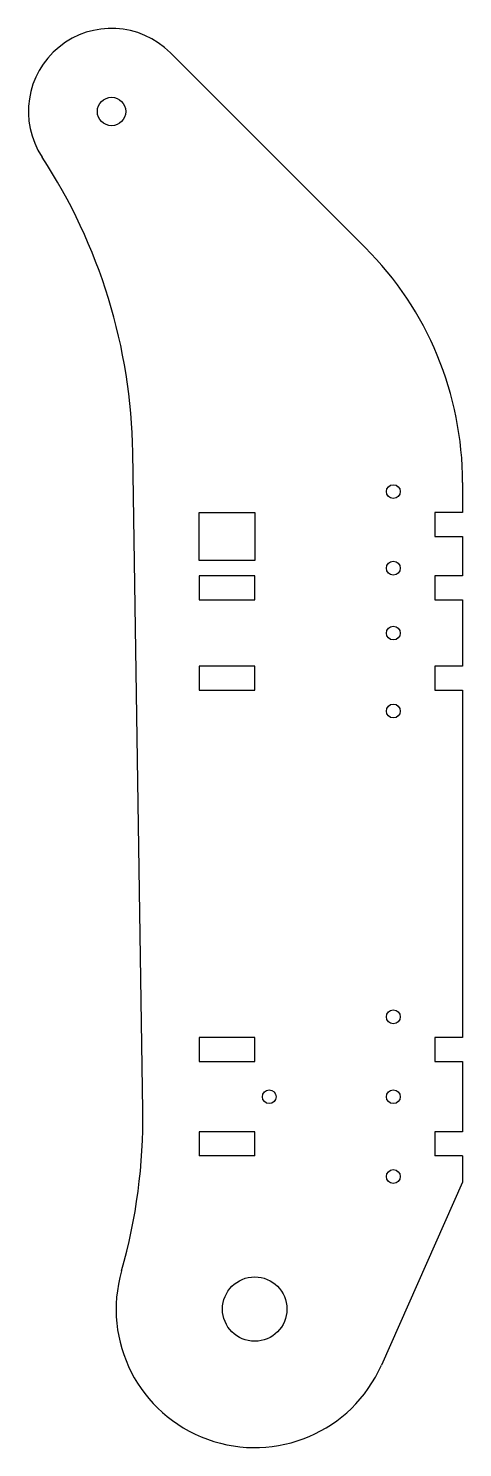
# Model space of a CAD drawing. Header units: millimetres. Extents: x -91 to 108, y -282 to 369.
import ezdxf

# ---------------------------------------------------------------- set-up
doc = ezdxf.new("R2010")
doc.units = ezdxf.units.MM
doc.layers.add('CutProfile', color=7, linetype='CONTINUOUS')

msp = doc.modelspace()

# ---------------------------------------------------------------- linework, layer by layer
at = {"layer": 'CutProfile'}
for p, q in [((-25.96, 357.49), (63.31, 268.22)), ((-38.58, -127.21), (-43.18, 174.23)), ((107.95, 160.46), (107.95, 146.77)), ((-12.7, 146.77), (12.7, 146.77)), ((-12.7, 124.77), (-12.7, 146.77)), ((12.7, 146.77), (12.7, 124.77)), ((95.25, 146.77), (95.25, 135.77)), ((107.95, 146.77), (95.25, 146.77)), ((95.25, 135.77), (107.95, 135.77)), ((107.95, 135.77), (107.95, 117.7)), ((12.7, 124.77), (-12.7, 124.77)), ((-12.7, 117.7), (-12.7, 106.7)), ((12.7, 117.7), (-12.7, 117.7)), ((12.7, 106.7), (12.7, 117.7)), ((95.25, 117.7), (95.25, 106.7)), ((107.95, 117.7), (95.25, 117.7)), ((-12.7, 106.7), (12.7, 106.7)), ((95.25, 106.7), (107.95, 106.7)), ((107.95, 106.7), (107.95, 76.24)), ((-12.7, 76.24), (-12.7, 65.24)), ((12.7, 76.24), (-12.7, 76.24)), ((12.7, 65.24), (12.7, 76.24)), ((95.25, 76.24), (95.25, 65.24)), ((107.95, 76.24), (95.25, 76.24)), ((-12.7, 65.24), (12.7, 65.24)), ((95.25, 65.24), (107.95, 65.24)), ((107.95, 65.24), (107.95, -94)), ((-12.7, -94), (-12.7, -105)), ((12.7, -94), (-12.7, -94)), ((12.7, -105), (12.7, -94)), ((95.25, -94), (95.25, -105)), ((107.95, -94), (95.25, -94)), ((-12.7, -105), (12.7, -105)), ((95.25, -105), (107.95, -105)), ((107.95, -105), (107.95, -137.16)), ((12.7, -137.16), (-12.7, -137.16)), ((-12.7, -137.16), (-12.7, -148.16)), ((12.7, -148.16), (12.7, -137.16)), ((95.25, -137.16), (95.25, -148.16)), ((107.95, -137.16), (95.25, -137.16)), ((12.7, -148.16), (-12.7, -148.16)), ((107.95, -148.16), (95.25, -148.16)), ((107.95, -148.16), (107.95, -160.19)), ((107.95, -160.19), (70.76, -244.15))]:
    msp.add_line(p, q, dxfattribs=at)
for centre, radius in [((-52.9, 330.55), 6.5), ((76.2, 156.3), 3.17), ((76.2, 121.23), 3.17), ((76.2, 91.47), 3.17), ((76.2, 55.72), 3.17), ((76.2, -84.47), 3.17), ((19.36, -121.08), 3.17), ((76.2, -121.08), 3.17), ((76.2, -157.68), 3.17), ((12.7, -218.43), 14.77)]:
    msp.add_circle(centre, radius, dxfattribs=at)
for centre, radius, start, end in [((-52.9, 330.55), 38.1, 45, -146.74106), ((-297.15, 170.35), 254, 0.87498, 33.25894), ((-44.45, 160.46), 152.4, 0, 45), ((-292.55, -131.09), 254, -15.96867, 0.87498), ((12.7, -218.43), 63.5, 164.03133, -23.89148)]:
    msp.add_arc(centre, radius, start, end, dxfattribs=at)

doc.saveas('drawing.dxf')
